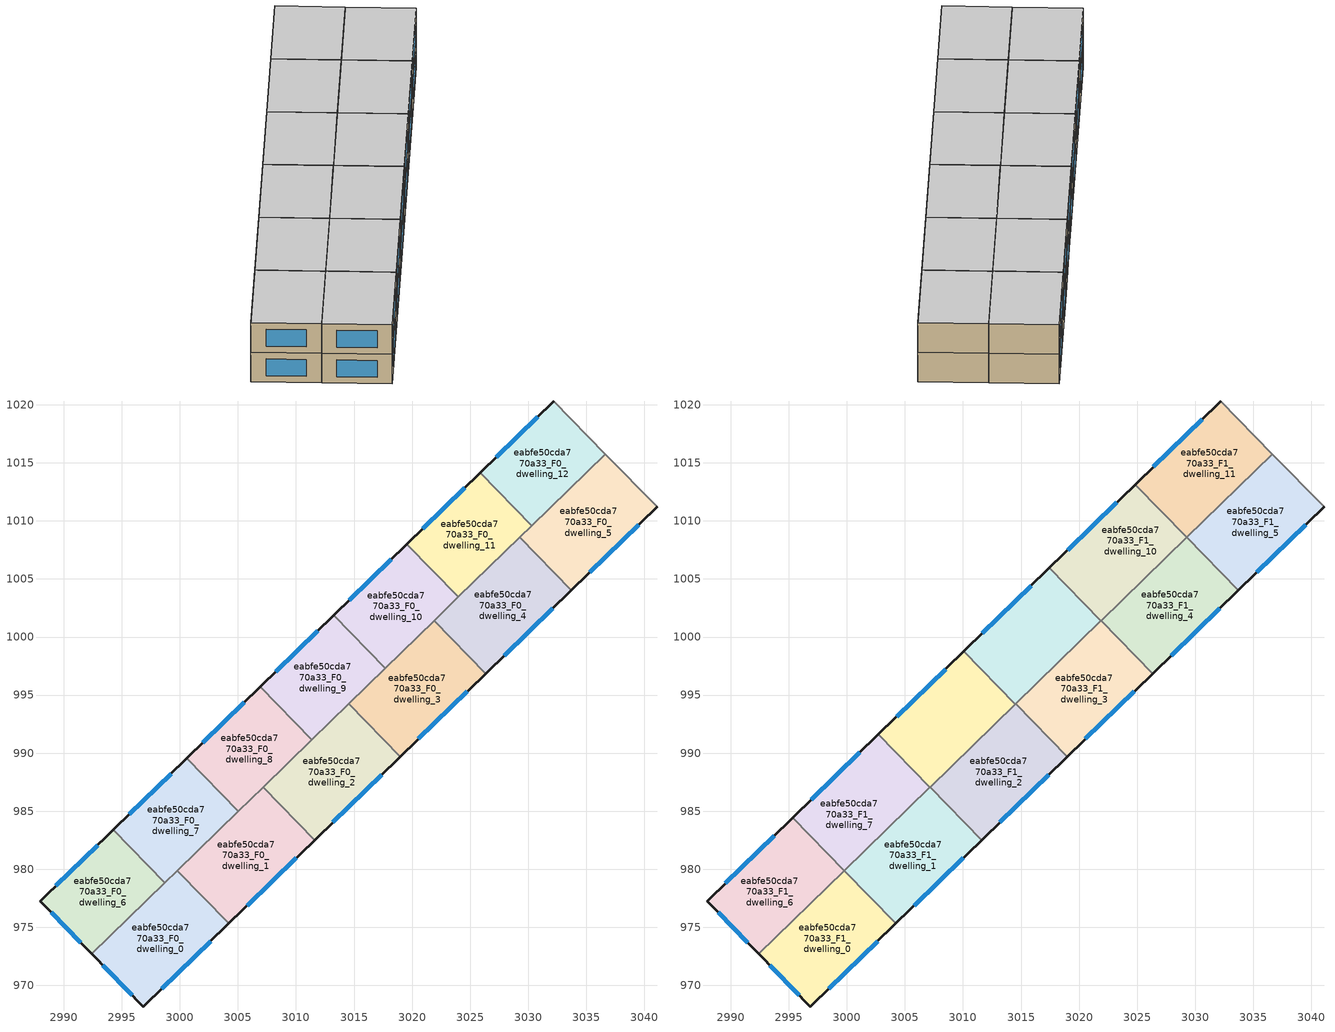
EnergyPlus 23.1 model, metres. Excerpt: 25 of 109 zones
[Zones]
eabfe50cda770a33_F0_dwelling_0
 floor ground (EU_floor_Construction): 2999.79,979.89 3004.23,975.34 2996.87,968.17 2992.41,972.71 z0
 wall outside (EU_wall_Construction): 2992.41,972.71 2996.87,968.17 3004.23,975.34 z0:3
 wall to eabfe50cda770a33_F0_dwelling_1 (EU_wall_Construction): 3004.23,975.34 2999.79,979.89 z0:3
 wall to eabfe50cda770a33_F0_dwelling_6 (EU_wall_Construction): 2998.72,978.85 2992.41,972.71 z0:3
 wall to eabfe50cda770a33_F0_dwelling_7 (EU_wall_Construction): 2999.79,979.89 2998.72,978.85 z0:3
 window (EU_Window_Construction): 2998.44,969.71 3002.65,973.8 / 2993.37,971.74 2995.91,969.15 z0.64:2.36
eabfe50cda770a33_F0_dwelling_1
 floor ground (EU_floor_Construction): 3007.16,987.07 3011.6,982.51 3004.23,975.34 2999.79,979.89 z0
 wall outside (EU_wall_Construction): 3004.23,975.34 3011.6,982.51 z0:3
 wall to eabfe50cda770a33_F0_dwelling_2 (EU_wall_Construction): 3011.6,982.51 3007.16,987.07 z0:3
 wall to eabfe50cda770a33_F0_dwelling_7 (EU_wall_Construction): 3005.04,985 2999.79,979.89 z0:3
 wall to eabfe50cda770a33_F0_dwelling_8 (EU_wall_Construction): 3007.16,987.07 3005.04,985 z0:3
 window (EU_Window_Construction): 3005.81,976.88 3010.02,980.98 z0.64:2.36
eabfe50cda770a33_F0_dwelling_10
 floor ground (EU_floor_Construction): 3019.56,1008 3023.99,1003.45 3017.67,997.3 3013.24,1001.86 z0
 wall outside (EU_wall_Construction): 3019.56,1008 3013.24,1001.86 z0:3
 wall to eabfe50cda770a33_F0_dwelling_11 (EU_wall_Construction): 3023.99,1003.45 3019.56,1008 z0:3
 wall to eabfe50cda770a33_F0_dwelling_9 (EU_wall_Construction): 3013.24,1001.86 3017.67,997.3 z0:3
 wall to eabfe50cda770a33_F0_dwelling_3 (EU_wall_Construction): 3017.67,997.3 3021.91,1001.41 z0:3
 wall to eabfe50cda770a33_F0_dwelling_4 (EU_wall_Construction): 3021.91,1001.41 3023.99,1003.45 z0:3
 window (EU_Window_Construction): 3018.2,1006.69 3014.59,1003.17 z0.64:2.36
eabfe50cda770a33_F0_dwelling_11
 floor ground (EU_floor_Construction): 3025.88,1014.15 3030.31,1009.59 3023.99,1003.45 3019.56,1008 z0
 wall outside (EU_wall_Construction): 3025.88,1014.15 3019.56,1008 z0:3
 wall to eabfe50cda770a33_F0_dwelling_12 (EU_wall_Construction): 3030.31,1009.59 3025.88,1014.15 z0:3
 wall to eabfe50cda770a33_F0_dwelling_4 (EU_wall_Construction): 3023.99,1003.45 3029.28,1008.59 z0:3
 wall to eabfe50cda770a33_F0_dwelling_5 (EU_wall_Construction): 3029.28,1008.59 3030.31,1009.59 z0:3
 window (EU_Window_Construction): 3024.52,1012.84 3020.91,1009.32 z0.64:2.36
 ceiling adiabatic (EU_roof_Construction): 3030.31,1009.59 3025.88,1014.15 3019.56,1008 3023.99,1003.45 z3
eabfe50cda770a33_F0_dwelling_12
 floor ground (EU_floor_Construction): 3032.18,1020.29 3036.64,1015.75 3030.31,1009.59 3025.88,1014.15 z0
 wall outside (EU_wall_Construction): 3032.18,1020.29 3025.88,1014.15 z0:3
 wall adiabatic (EU_wall_Construction): 3036.64,1015.75 3032.18,1020.29 z0:3
 wall to eabfe50cda770a33_F0_dwelling_5 (EU_wall_Construction): 3030.31,1009.59 3036.64,1015.75 z0:3
 window (EU_Window_Construction): 3030.83,1018.98 3027.23,1015.47 z0.64:2.36
eabfe50cda770a33_F0_dwelling_2
 floor ground (EU_floor_Construction): 3014.53,994.24 3018.97,989.68 3011.6,982.51 3007.16,987.07 z0
 wall outside (EU_wall_Construction): 3011.6,982.51 3018.97,989.68 z0:3
 wall to eabfe50cda770a33_F0_dwelling_3 (EU_wall_Construction): 3018.97,989.68 3014.53,994.24 z0:3
 wall to eabfe50cda770a33_F0_dwelling_8 (EU_wall_Construction): 3011.36,991.15 3007.16,987.07 z0:3
 wall to eabfe50cda770a33_F0_dwelling_9 (EU_wall_Construction): 3014.53,994.24 3011.36,991.15 z0:3
 window (EU_Window_Construction): 3013.18,984.05 3017.39,988.15 z0.64:2.36
eabfe50cda770a33_F0_dwelling_3
 floor ground (EU_floor_Construction): 3021.91,1001.42 3026.34,996.86 3018.97,989.68 3014.53,994.24 z0
 wall outside (EU_wall_Construction): 3018.97,989.68 3026.34,996.86 z0:3
 wall to eabfe50cda770a33_F0_dwelling_4 (EU_wall_Construction): 3026.34,996.86 3021.91,1001.42 z0:3
 wall to eabfe50cda770a33_F0_dwelling_9 (EU_wall_Construction): 3017.67,997.3 3014.53,994.24 z0:3
 window (EU_Window_Construction): 3020.55,991.22 3024.76,995.32 z0.64:2.36
eabfe50cda770a33_F0_dwelling_4
 floor ground (EU_floor_Construction): 3029.28,1008.59 3033.71,1004.03 3026.34,996.86 3021.91,1001.42 z0
 wall outside (EU_wall_Construction): 3026.34,996.86 3033.71,1004.03 z0:3
 wall to eabfe50cda770a33_F0_dwelling_5 (EU_wall_Construction): 3033.71,1004.03 3029.28,1008.59 z0:3
 window (EU_Window_Construction): 3027.92,998.39 3032.13,1002.49 z0.64:2.36
eabfe50cda770a33_F0_dwelling_5
 floor ground (EU_floor_Construction): 3036.64,1015.75 3041.09,1011.21 3033.71,1004.03 3029.28,1008.59 z0
 wall outside (EU_wall_Construction): 3033.71,1004.03 3041.09,1011.21 z0:3
 wall adiabatic (EU_wall_Construction): 3041.09,1011.21 3036.64,1015.75 z0:3
 window (EU_Window_Construction): 3035.29,1005.57 3039.51,1009.67 z0.64:2.36
eabfe50cda770a33_F0_dwelling_6
 floor ground (EU_floor_Construction): 2994.29,983.41 2998.72,978.85 2992.41,972.71 2987.96,977.25 z0
 wall outside (EU_wall_Construction): 2994.29,983.41 2987.96,977.25 2992.41,972.71 z0:3
 wall to eabfe50cda770a33_F0_dwelling_7 (EU_wall_Construction): 2998.72,978.85 2994.29,983.41 z0:3
 window (EU_Window_Construction): 2988.91,976.28 2991.46,973.69 / 2992.93,982.09 2989.32,978.57 z0.64:2.36
eabfe50cda770a33_F0_dwelling_7
 floor ground (EU_floor_Construction): 3000.6,989.56 3005.04,985 2998.72,978.85 2994.29,983.41 z0
 wall outside (EU_wall_Construction): 3000.6,989.56 2994.29,983.41 z0:3
 wall to eabfe50cda770a33_F0_dwelling_8 (EU_wall_Construction): 3005.04,985 3000.6,989.56 z0:3
 window (EU_Window_Construction): 2999.25,988.24 2995.64,984.73 z0.64:2.36
eabfe50cda770a33_F0_dwelling_8
 floor ground (EU_floor_Construction): 3006.92,995.71 3011.36,991.15 3005.04,985 3000.6,989.56 z0
 wall outside (EU_wall_Construction): 3006.92,995.71 3000.6,989.56 z0:3
 wall to eabfe50cda770a33_F0_dwelling_9 (EU_wall_Construction): 3011.36,991.15 3006.92,995.71 z0:3
 window (EU_Window_Construction): 3005.57,994.39 3001.96,990.88 z0.64:2.36
eabfe50cda770a33_F0_dwelling_9
 floor ground (EU_floor_Construction): 3013.24,1001.86 3017.67,997.3 3011.36,991.15 3006.92,995.71 z0
 wall outside (EU_wall_Construction): 3013.24,1001.86 3006.92,995.71 z0:3
 window (EU_Window_Construction): 3011.89,1000.54 3008.28,997.02 z0.64:2.36
eabfe50cda770a33_F1_dwelling_0
 floor to eabfe50cda770a33_F0_dwelling_0 (EU_floor_Construction): 2999.79,979.89 3004.23,975.34 2996.87,968.17 2992.41,972.71 z3
 wall outside (EU_wall_Construction): 2992.41,972.71 2996.87,968.17 3004.23,975.34 z3:6
 wall to eabfe50cda770a33_F1_dwelling_1 (EU_wall_Construction): 3004.23,975.34 2999.79,979.89 z3:6
 wall to eabfe50cda770a33_F1_dwelling_6 (EU_wall_Construction): 2999.78,979.88 2992.41,972.71 z3:6
 wall to eabfe50cda770a33_F1_dwelling_7 (EU_wall_Construction): 2999.79,979.89 2999.78,979.88 z3:6
 window (EU_Window_Construction): 2998.44,969.71 3002.65,973.8 / 2993.37,971.74 2995.91,969.15 z3.64:5.36
 ceiling to eabfe50cda770a33_F2_dwelling_0 (EU_floor_Construction): 3004.23,975.34 2999.79,979.89 2992.41,972.71 2996.87,968.17 z6
eabfe50cda770a33_F1_dwelling_1
 floor to eabfe50cda770a33_F0_dwelling_1 (EU_floor_Construction): 3007.16,987.07 3011.6,982.51 3004.23,975.34 2999.79,979.89 z3
 wall outside (EU_wall_Construction): 3004.23,975.34 3011.6,982.51 z3:6
 wall to eabfe50cda770a33_F1_dwelling_2 (EU_wall_Construction): 3011.6,982.51 3007.16,987.07 z3:6
 wall to eabfe50cda770a33_F1_dwelling_7 (EU_wall_Construction): 3007.15,987.05 2999.79,979.89 z3:6
 wall to eabfe50cda770a33_F1_dwelling_8 (EU_wall_Construction): 3007.16,987.07 3007.15,987.05 z3:6
 window (EU_Window_Construction): 3005.81,976.88 3010.02,980.98 z3.64:5.36
 ceiling to eabfe50cda770a33_F2_dwelling_1 (EU_floor_Construction): 3011.6,982.51 3007.16,987.07 2999.79,979.89 3004.23,975.34 z6
eabfe50cda770a33_F1_dwelling_10
 floor adiabatic (EU_floor_Construction): 3024.82,1013.13 3029.26,1008.57 3023.99,1003.45 3019.56,1008 z3
 floor to eabfe50cda770a33_F0_dwelling_10 (EU_floor_Construction): 3019.56,1008 3023.99,1003.45 3021.89,1001.4 3017.45,1005.95 z3
 wall outside (EU_wall_Construction): 3024.82,1013.13 3017.45,1005.95 z3:6
 wall to eabfe50cda770a33_F1_dwelling_11 (EU_wall_Construction): 3029.26,1008.57 3024.82,1013.13 z3:6
 wall to eabfe50cda770a33_F1_dwelling_9 (EU_wall_Construction): 3017.45,1005.95 3021.89,1001.4 z3:6
 wall to eabfe50cda770a33_F1_dwelling_4 (EU_wall_Construction): 3021.91,1001.41 3029.26,1008.57 z3:6
 wall to eabfe50cda770a33_F1_dwelling_3 (EU_wall_Construction): 3021.89,1001.4 3021.91,1001.41 z3:6
 window (EU_Window_Construction): 3023.24,1011.59 3019.03,1007.49 z3.64:5.36
 ceiling to eabfe50cda770a33_F2_dwelling_10 (EU_floor_Construction): 3029.26,1008.57 3024.82,1013.13 3017.45,1005.95 3021.89,1001.4 z6
eabfe50cda770a33_F1_dwelling_11
 floor to eabfe50cda770a33_F0_dwelling_12 (EU_floor_Construction): 3032.18,1020.29 3036.64,1015.75 3030.31,1009.59 3025.88,1014.15 z3
 floor adiabatic (EU_floor_Construction): 3025.88,1014.15 3030.31,1009.59 3029.26,1008.57 3024.82,1013.13 z3
 wall outside (EU_wall_Construction): 3032.18,1020.29 3024.82,1013.13 z3:6
 wall adiabatic (EU_wall_Construction): 3036.64,1015.75 3032.18,1020.29 z3:6
 wall to eabfe50cda770a33_F1_dwelling_5 (EU_wall_Construction): 3029.28,1008.59 3036.64,1015.75 z3:6
 wall to eabfe50cda770a33_F1_dwelling_4 (EU_wall_Construction): 3029.26,1008.57 3029.27,1008.59 z3:6
 window (EU_Window_Construction): 3030.61,1018.76 3026.4,1014.66 z3.64:5.36
 ceiling to eabfe50cda770a33_F2_dwelling_11 (EU_floor_Construction): 3036.64,1015.75 3032.18,1020.29 3024.82,1013.13 3029.26,1008.57 z6
eabfe50cda770a33_F1_dwelling_2
 floor to eabfe50cda770a33_F0_dwelling_2 (EU_floor_Construction): 3014.53,994.24 3018.97,989.68 3011.6,982.51 3007.16,987.07 z3
 wall outside (EU_wall_Construction): 3011.6,982.51 3018.97,989.68 z3:6
 wall to eabfe50cda770a33_F1_dwelling_3 (EU_wall_Construction): 3018.97,989.68 3014.53,994.24 z3:6
 wall to eabfe50cda770a33_F1_dwelling_8 (EU_wall_Construction): 3014.52,994.22 3007.16,987.07 z3:6
 wall to eabfe50cda770a33_F1_dwelling_9 (EU_wall_Construction): 3014.53,994.24 3014.52,994.22 z3:6
 window (EU_Window_Construction): 3013.18,984.05 3017.39,988.15 z3.64:5.36
 ceiling to eabfe50cda770a33_F2_dwelling_2 (EU_floor_Construction): 3018.97,989.68 3014.53,994.24 3007.16,987.07 3011.6,982.51 z6
eabfe50cda770a33_F1_dwelling_3
 floor to eabfe50cda770a33_F0_dwelling_3 (EU_floor_Construction): 3021.91,1001.42 3026.34,996.86 3018.97,989.68 3014.53,994.24 z3
 wall outside (EU_wall_Construction): 3018.97,989.68 3026.34,996.86 z3:6
 wall to eabfe50cda770a33_F1_dwelling_4 (EU_wall_Construction): 3026.34,996.86 3021.91,1001.42 z3:6
 wall to eabfe50cda770a33_F1_dwelling_9 (EU_wall_Construction): 3021.89,1001.4 3014.53,994.24 z3:6
 window (EU_Window_Construction): 3020.55,991.22 3024.76,995.32 z3.64:5.36
 ceiling to eabfe50cda770a33_F2_dwelling_3 (EU_floor_Construction): 3026.34,996.86 3021.91,1001.42 3014.53,994.24 3018.97,989.68 z6
eabfe50cda770a33_F1_dwelling_4
 floor to eabfe50cda770a33_F0_dwelling_4 (EU_floor_Construction): 3029.28,1008.59 3033.71,1004.03 3026.34,996.86 3021.91,1001.42 z3
 wall outside (EU_wall_Construction): 3026.34,996.86 3033.71,1004.03 z3:6
 wall to eabfe50cda770a33_F1_dwelling_5 (EU_wall_Construction): 3033.71,1004.03 3029.28,1008.59 z3:6
 window (EU_Window_Construction): 3027.92,998.39 3032.13,1002.49 z3.64:5.36
 ceiling to eabfe50cda770a33_F2_dwelling_4 (EU_floor_Construction): 3033.71,1004.03 3029.28,1008.59 3021.91,1001.42 3026.34,996.86 z6
eabfe50cda770a33_F1_dwelling_5
 floor to eabfe50cda770a33_F0_dwelling_5 (EU_floor_Construction): 3036.64,1015.75 3041.09,1011.21 3033.71,1004.03 3029.28,1008.59 z3
 wall outside (EU_wall_Construction): 3033.71,1004.03 3041.09,1011.21 z3:6
 wall adiabatic (EU_wall_Construction): 3041.09,1011.21 3036.64,1015.75 z3:6
 window (EU_Window_Construction): 3035.29,1005.57 3039.51,1009.67 z3.64:5.36
 ceiling to eabfe50cda770a33_F2_dwelling_5 (EU_floor_Construction): 3041.09,1011.21 3036.64,1015.75 3029.28,1008.59 3033.71,1004.03 z6
eabfe50cda770a33_F1_dwelling_6
 floor to eabfe50cda770a33_F0_dwelling_6 (EU_floor_Construction): 2994.29,983.41 2998.72,978.85 2992.41,972.71 2987.96,977.25 z3
 floor to eabfe50cda770a33_F0_dwelling_7 (EU_floor_Construction): 2995.34,984.43 2999.78,979.88 2998.72,978.85 2994.29,983.41 z3
 wall outside (EU_wall_Construction): 2995.34,984.43 2987.96,977.25 2992.41,972.71 z3:6
 wall to eabfe50cda770a33_F1_dwelling_7 (EU_wall_Construction): 2999.78,979.88 2995.34,984.43 z3:6
 window (EU_Window_Construction): 2988.91,976.28 2991.46,973.69 / 2993.76,982.9 2989.54,978.79 z3.64:5.36
 ceiling to eabfe50cda770a33_F2_dwelling_6 (EU_floor_Construction): 2999.78,979.88 2995.34,984.43 2987.96,977.25 2992.41,972.71 z6
eabfe50cda770a33_F1_dwelling_7
 floor to eabfe50cda770a33_F0_dwelling_7 (EU_floor_Construction): 3000.61,989.56 3005.04,985 2999.78,979.88 2995.34,984.43 z3
 floor to eabfe50cda770a33_F0_dwelling_8 (EU_floor_Construction): 3002.71,991.61 3007.15,987.05 3005.04,985 3000.61,989.56 z3
 wall outside (EU_wall_Construction): 3002.71,991.61 2995.34,984.43 z3:6
 wall to eabfe50cda770a33_F1_dwelling_8 (EU_wall_Construction): 3007.15,987.05 3002.71,991.61 z3:6
 window (EU_Window_Construction): 3001.13,990.07 2996.92,985.97 z3.64:5.36
 ceiling to eabfe50cda770a33_F2_dwelling_7 (EU_floor_Construction): 3007.15,987.05 3002.71,991.61 2995.34,984.43 2999.78,979.88 z6
eabfe50cda770a33_F1_dwelling_8
 floor to eabfe50cda770a33_F0_dwelling_8 (EU_floor_Construction): 3006.92,995.71 3011.36,991.15 3007.15,987.05 3002.71,991.61 z3
 floor to eabfe50cda770a33_F0_dwelling_9 (EU_floor_Construction): 3010.08,998.78 3014.52,994.22 3011.36,991.15 3006.92,995.71 z3
 wall outside (EU_wall_Construction): 3010.08,998.78 3002.71,991.61 z3:6
 wall to eabfe50cda770a33_F1_dwelling_9 (EU_wall_Construction): 3014.52,994.22 3010.08,998.78 z3:6
 window (EU_Window_Construction): 3008.5,997.24 3004.29,993.14 z3.64:5.36
 ceiling to eabfe50cda770a33_F2_dwelling_8 (EU_floor_Construction): 3014.52,994.22 3010.08,998.78 3002.71,991.61 3007.15,987.05 z6
eabfe50cda770a33_F1_dwelling_9
 floor to eabfe50cda770a33_F0_dwelling_10 (EU_floor_Construction): 3017.45,1005.95 3021.89,1001.4 3017.67,997.3 3013.24,1001.86 z3
 floor to eabfe50cda770a33_F0_dwelling_9 (EU_floor_Construction): 3013.24,1001.86 3017.67,997.3 3014.52,994.22 3010.08,998.78 z3
 wall outside (EU_wall_Construction): 3017.45,1005.95 3010.08,998.78 z3:6
 window (EU_Window_Construction): 3015.87,1004.42 3011.66,1000.32 z3.64:5.36
 ceiling to eabfe50cda770a33_F2_dwelling_9 (EU_floor_Construction): 3021.89,1001.4 3017.45,1005.95 3010.08,998.78 3014.52,994.22 z6
[Building]
EU S2 Campaign: North Axis=0; Terrain=City; Solar Distribution=FullExterior
[Site:Location]
Yerevan-Zvartnots.Intl.AP: Latitude=40.15; Longitude=44.383; Time Zone=4; Elevation=854
[SizingPeriod:WeatherFileDays]
AnnualSizingPeriod: Begin Month=1; Begin Day of Month=1; End Month=12; End Day of Month=31; Day of Week for Start Day=Monday; Use Weather File Daylight Saving Period=No; Use Weather File Rain and Snow Indicators=No
[MATERIAL]
EU_InternalMass_Material: Roughness=MediumRough; Thickness=0.1; Conductivity=1; Density=1800; Specific Heat=900; Thermal Absorptance=0.9; Solar Absorptance=0.7; Visible Absorptance=0.7
[MATERIAL:NOMASS] Roughness=MediumRough; Thermal Absorptance=0.9; Solar Absorptance=0.7; Visible Absorptance=0.7
Name | Thermal Resistance
EU_wall_NoMass | 1.05043
EU_roof_NoMass | 1.45357
EU_floor_NoMass | 0.478065
[WINDOWMATERIAL:SIMPLEGLAZINGSYSTEM]
EU_Window_SimpleGlazing: UFactor=2.5566; Solar Heat Gain Coefficient=0.75; Visible Transmittance=0.75
[CONSTRUCTION]
EU_wall_Construction: EU_wall_NoMass
EU_roof_Construction: EU_roof_NoMass
EU_floor_Construction: EU_floor_NoMass
EU_Window_Construction: EU_Window_SimpleGlazing
EU_InternalMass_Construction: EU_InternalMass_Material
[ZONE] Type=1; Multiplier=1; Ceiling Height=autocalculate; Floor Area=autocalculate; Part of Total Floor Area=Yes
Name | Volume
eabfe50cda770a33_F0_dwelling_0; eabfe50cda770a33_F1_dwelling_0 | 196.178
eabfe50cda770a33_F0_dwelling_1; eabfe50cda770a33_F1_dwelling_1 | 196.17
eabfe50cda770a33_F0_dwelling_10; eabfe50cda770a33_F0_dwelling_7 | 168.186
eabfe50cda770a33_F1_dwelling_10; eabfe50cda770a33_F1_dwelling_8 | 196.192
eabfe50cda770a33_F0_dwelling_11 | 168.158
eabfe50cda770a33_F1_dwelling_11 | 196.218
eabfe50cda770a33_F0_dwelling_12 | 168.185
eabfe50cda770a33_F0_dwelling_2; eabfe50cda770a33_F1_dwelling_2 | 196.201
eabfe50cda770a33_F0_dwelling_3; eabfe50cda770a33_F1_dwelling_3; eabfe50cda770a33_F0_dwelling_4; eabfe50cda770a33_F1_dwelling_4 | 196.188
eabfe50cda770a33_F0_dwelling_5; eabfe50cda770a33_F1_dwelling_5 | 196.182
eabfe50cda770a33_F0_dwelling_6 | 168.17
eabfe50cda770a33_F1_dwelling_6 | 196.204
eabfe50cda770a33_F1_dwelling_7; eabfe50cda770a33_F1_dwelling_9 | 196.206
eabfe50cda770a33_F0_dwelling_8 | 168.159
eabfe50cda770a33_F0_dwelling_9 | 168.173
[INTERNALMASS] Construction=EU_InternalMass_Construction
Name | Zone or ZoneList | Surface Area
eabfe50cda770a33_F0_dwelling_0_EU_InternalMass | eabfe50cda770a33_F0_dwelling_0 | 65.3928
eabfe50cda770a33_F0_dwelling_1_EU_InternalMass | eabfe50cda770a33_F0_dwelling_1 | 65.39
eabfe50cda770a33_F0_dwelling_2_EU_InternalMass | eabfe50cda770a33_F0_dwelling_2 | 65.4004
eabfe50cda770a33_F0_dwelling_3_EU_InternalMass | eabfe50cda770a33_F0_dwelling_3 | 65.396
eabfe50cda770a33_F0_dwelling_4_EU_InternalMass | eabfe50cda770a33_F0_dwelling_4 | 65.396
eabfe50cda770a33_F0_dwelling_5_EU_InternalMass | eabfe50cda770a33_F0_dwelling_5 | 65.3943
eabfe50cda770a33_F0_dwelling_6_EU_InternalMass | eabfe50cda770a33_F0_dwelling_6 | 56.0568
eabfe50cda770a33_F0_dwelling_7_EU_InternalMass | eabfe50cda770a33_F0_dwelling_7 | 56.0619
eabfe50cda770a33_F0_dwelling_8_EU_InternalMass | eabfe50cda770a33_F0_dwelling_8 | 56.0529
eabfe50cda770a33_F0_dwelling_9_EU_InternalMass | eabfe50cda770a33_F0_dwelling_9 | 56.0575
eabfe50cda770a33_F0_dwelling_10_EU_InternalMass | eabfe50cda770a33_F0_dwelling_10 | 56.0619
eabfe50cda770a33_F0_dwelling_11_EU_InternalMass | eabfe50cda770a33_F0_dwelling_11 | 56.0529
eabfe50cda770a33_F0_dwelling_12_EU_InternalMass | eabfe50cda770a33_F0_dwelling_12 | 56.0614
eabfe50cda770a33_F1_dwelling_0_EU_InternalMass | eabfe50cda770a33_F1_dwelling_0 | 65.3928
eabfe50cda770a33_F1_dwelling_1_EU_InternalMass | eabfe50cda770a33_F1_dwelling_1 | 65.39
eabfe50cda770a33_F1_dwelling_2_EU_InternalMass | eabfe50cda770a33_F1_dwelling_2 | 65.4004
eabfe50cda770a33_F1_dwelling_3_EU_InternalMass | eabfe50cda770a33_F1_dwelling_3 | 65.396
eabfe50cda770a33_F1_dwelling_4_EU_InternalMass | eabfe50cda770a33_F1_dwelling_4 | 65.396
eabfe50cda770a33_F1_dwelling_5_EU_InternalMass | eabfe50cda770a33_F1_dwelling_5 | 65.3943
eabfe50cda770a33_F1_dwelling_6_EU_InternalMass | eabfe50cda770a33_F1_dwelling_6 | 65.4015
eabfe50cda770a33_F1_dwelling_7_EU_InternalMass | eabfe50cda770a33_F1_dwelling_7 | 65.4019
eabfe50cda770a33_F1_dwelling_8_EU_InternalMass | eabfe50cda770a33_F1_dwelling_8 | 65.3973
eabfe50cda770a33_F1_dwelling_9_EU_InternalMass | eabfe50cda770a33_F1_dwelling_9 | 65.4019
eabfe50cda770a33_F1_dwelling_10_EU_InternalMass | eabfe50cda770a33_F1_dwelling_10 | 65.3973
eabfe50cda770a33_F1_dwelling_11_EU_InternalMass | eabfe50cda770a33_F1_dwelling_11 | 65.406
[OTHEREQUIPMENT] Fuel Type=Electricity; Design Level Calculation Method=Watts/Area; Power per Zone Floor Area=1; Fraction Latent=0; Fraction Radiant=0; Fraction Lost=0; Carbon Dioxide Generation Rate=0; EndUse Subcategory=EU_Step8_InternalGains
Name | Zone or ZoneList or Space or SpaceList | Schedule
EU_Step8_InternalGain_eabfe50cda770a33_F0_dwelling_0_f000 | eabfe50cda770a33_F0_dwelling_0 | EU_Step8_GainSchedule_eabfe50cda770a33_F0_dwelling_0_f000
EU_Step8_InternalGain_eabfe50cda770a33_F0_dwelling_1_f000 | eabfe50cda770a33_F0_dwelling_1 | EU_Step8_GainSchedule_eabfe50cda770a33_F0_dwelling_1_f000
EU_Step8_InternalGain_eabfe50cda770a33_F0_dwelling_2_f000 | eabfe50cda770a33_F0_dwelling_2 | EU_Step8_GainSchedule_eabfe50cda770a33_F0_dwelling_2_f000
EU_Step8_InternalGain_eabfe50cda770a33_F0_dwelling_3_f000 | eabfe50cda770a33_F0_dwelling_3 | EU_Step8_GainSchedule_eabfe50cda770a33_F0_dwelling_3_f000
EU_Step8_InternalGain_eabfe50cda770a33_F0_dwelling_4_f000 | eabfe50cda770a33_F0_dwelling_4 | EU_Step8_GainSchedule_eabfe50cda770a33_F0_dwelling_4_f000
EU_Step8_InternalGain_eabfe50cda770a33_F0_dwelling_5_f000 | eabfe50cda770a33_F0_dwelling_5 | EU_Step8_GainSchedule_eabfe50cda770a33_F0_dwelling_5_f000
EU_Step8_InternalGain_eabfe50cda770a33_F0_dwelling_6_f000 | eabfe50cda770a33_F0_dwelling_6 | EU_Step8_GainSchedule_eabfe50cda770a33_F0_dwelling_6_f000
EU_Step8_InternalGain_eabfe50cda770a33_F0_dwelling_7_f000 | eabfe50cda770a33_F0_dwelling_7 | EU_Step8_GainSchedule_eabfe50cda770a33_F0_dwelling_7_f000
EU_Step8_InternalGain_eabfe50cda770a33_F0_dwelling_8_f000 | eabfe50cda770a33_F0_dwelling_8 | EU_Step8_GainSchedule_eabfe50cda770a33_F0_dwelling_8_f000
EU_Step8_InternalGain_eabfe50cda770a33_F0_dwelling_9_f000 | eabfe50cda770a33_F0_dwelling_9 | EU_Step8_GainSchedule_eabfe50cda770a33_F0_dwelling_9_f000
EU_Step8_InternalGain_eabfe50cda770a33_F0_dwelling_10_f000 | eabfe50cda770a33_F0_dwelling_10 | EU_Step8_GainSchedule_eabfe50cda770a33_F0_dwelling_10_f000
EU_Step8_InternalGain_eabfe50cda770a33_F0_dwelling_11_f000 | eabfe50cda770a33_F0_dwelling_11 | EU_Step8_GainSchedule_eabfe50cda770a33_F0_dwelling_11_f000
EU_Step8_InternalGain_eabfe50cda770a33_F0_dwelling_12_f000 | eabfe50cda770a33_F0_dwelling_12 | EU_Step8_GainSchedule_eabfe50cda770a33_F0_dwelling_12_f000
EU_Step8_InternalGain_eabfe50cda770a33_F1_dwelling_0_f000 | eabfe50cda770a33_F1_dwelling_0 | EU_Step8_GainSchedule_eabfe50cda770a33_F1_dwelling_0_f000
EU_Step8_InternalGain_eabfe50cda770a33_F1_dwelling_1_f000 | eabfe50cda770a33_F1_dwelling_1 | EU_Step8_GainSchedule_eabfe50cda770a33_F1_dwelling_1_f000
EU_Step8_InternalGain_eabfe50cda770a33_F1_dwelling_2_f000 | eabfe50cda770a33_F1_dwelling_2 | EU_Step8_GainSchedule_eabfe50cda770a33_F1_dwelling_2_f000
EU_Step8_InternalGain_eabfe50cda770a33_F1_dwelling_3_f000 | eabfe50cda770a33_F1_dwelling_3 | EU_Step8_GainSchedule_eabfe50cda770a33_F1_dwelling_3_f000
EU_Step8_InternalGain_eabfe50cda770a33_F1_dwelling_4_f000 | eabfe50cda770a33_F1_dwelling_4 | EU_Step8_GainSchedule_eabfe50cda770a33_F1_dwelling_4_f000
EU_Step8_InternalGain_eabfe50cda770a33_F1_dwelling_5_f000 | eabfe50cda770a33_F1_dwelling_5 | EU_Step8_GainSchedule_eabfe50cda770a33_F1_dwelling_5_f000
EU_Step8_InternalGain_eabfe50cda770a33_F1_dwelling_6_f000 | eabfe50cda770a33_F1_dwelling_6 | EU_Step8_GainSchedule_eabfe50cda770a33_F1_dwelling_6_f000
EU_Step8_InternalGain_eabfe50cda770a33_F1_dwelling_7_f000 | eabfe50cda770a33_F1_dwelling_7 | EU_Step8_GainSchedule_eabfe50cda770a33_F1_dwelling_7_f000
EU_Step8_InternalGain_eabfe50cda770a33_F1_dwelling_8_f000 | eabfe50cda770a33_F1_dwelling_8 | EU_Step8_GainSchedule_eabfe50cda770a33_F1_dwelling_8_f000
EU_Step8_InternalGain_eabfe50cda770a33_F1_dwelling_9_f000 | eabfe50cda770a33_F1_dwelling_9 | EU_Step8_GainSchedule_eabfe50cda770a33_F1_dwelling_9_f000
EU_Step8_InternalGain_eabfe50cda770a33_F1_dwelling_10_f000 | eabfe50cda770a33_F1_dwelling_10 | EU_Step8_GainSchedule_eabfe50cda770a33_F1_dwelling_10_f000
EU_Step8_InternalGain_eabfe50cda770a33_F1_dwelling_11_f000 | eabfe50cda770a33_F1_dwelling_11 | EU_Step8_GainSchedule_eabfe50cda770a33_F1_dwelling_11_f000
[ZONEVENTILATION:DESIGNFLOWRATE] Schedule=EU_AlwaysOn; Design Flow Rate Calculation Method=AirChanges/Hour; Air Changes per Hour=0.557805; Ventilation Type=Natural; Fan Pressure Rise=0; Fan Total Efficiency=1; Constant Term Coefficient=1; Temperature Term Coefficient=0; Velocity Term Coefficient=0; Velocity Squared Term Coefficient=0; Minimum Indoor Temperature=-100; Maximum Indoor Temperature=100; Delta Temperature=-100; Minimum Outdoor Temperature=-100; Maximum Outdoor Temperature=100; Maximum Wind Speed=40
Name | Zone or ZoneList or Space or SpaceList
EU_ConstantAir_eabfe50cda770a33_F0_dwelling_0 | eabfe50cda770a33_F0_dwelling_0
EU_ConstantAir_eabfe50cda770a33_F0_dwelling_1 | eabfe50cda770a33_F0_dwelling_1
EU_ConstantAir_eabfe50cda770a33_F0_dwelling_2 | eabfe50cda770a33_F0_dwelling_2
EU_ConstantAir_eabfe50cda770a33_F0_dwelling_3 | eabfe50cda770a33_F0_dwelling_3
EU_ConstantAir_eabfe50cda770a33_F0_dwelling_4 | eabfe50cda770a33_F0_dwelling_4
EU_ConstantAir_eabfe50cda770a33_F0_dwelling_5 | eabfe50cda770a33_F0_dwelling_5
EU_ConstantAir_eabfe50cda770a33_F0_dwelling_6 | eabfe50cda770a33_F0_dwelling_6
EU_ConstantAir_eabfe50cda770a33_F0_dwelling_7 | eabfe50cda770a33_F0_dwelling_7
EU_ConstantAir_eabfe50cda770a33_F0_dwelling_8 | eabfe50cda770a33_F0_dwelling_8
EU_ConstantAir_eabfe50cda770a33_F0_dwelling_9 | eabfe50cda770a33_F0_dwelling_9
EU_ConstantAir_eabfe50cda770a33_F0_dwelling_10 | eabfe50cda770a33_F0_dwelling_10
EU_ConstantAir_eabfe50cda770a33_F0_dwelling_11 | eabfe50cda770a33_F0_dwelling_11
EU_ConstantAir_eabfe50cda770a33_F0_dwelling_12 | eabfe50cda770a33_F0_dwelling_12
EU_ConstantAir_eabfe50cda770a33_F1_dwelling_0 | eabfe50cda770a33_F1_dwelling_0
EU_ConstantAir_eabfe50cda770a33_F1_dwelling_1 | eabfe50cda770a33_F1_dwelling_1
EU_ConstantAir_eabfe50cda770a33_F1_dwelling_2 | eabfe50cda770a33_F1_dwelling_2
EU_ConstantAir_eabfe50cda770a33_F1_dwelling_3 | eabfe50cda770a33_F1_dwelling_3
EU_ConstantAir_eabfe50cda770a33_F1_dwelling_4 | eabfe50cda770a33_F1_dwelling_4
EU_ConstantAir_eabfe50cda770a33_F1_dwelling_5 | eabfe50cda770a33_F1_dwelling_5
EU_ConstantAir_eabfe50cda770a33_F1_dwelling_6 | eabfe50cda770a33_F1_dwelling_6
EU_ConstantAir_eabfe50cda770a33_F1_dwelling_7 | eabfe50cda770a33_F1_dwelling_7
EU_ConstantAir_eabfe50cda770a33_F1_dwelling_8 | eabfe50cda770a33_F1_dwelling_8
EU_ConstantAir_eabfe50cda770a33_F1_dwelling_9 | eabfe50cda770a33_F1_dwelling_9
EU_ConstantAir_eabfe50cda770a33_F1_dwelling_10 | eabfe50cda770a33_F1_dwelling_10
EU_ConstantAir_eabfe50cda770a33_F1_dwelling_11 | eabfe50cda770a33_F1_dwelling_11
[HVACTEMPLATE:THERMOSTAT] Constant Heating Setpoint=20; Constant Cooling Setpoint=50
EU_HeatOnly_eabfe50cda770a33_F0_dwelling_0; EU_HeatOnly_eabfe50cda770a33_F0_dwelling_1; EU_HeatOnly_eabfe50cda770a33_F0_dwelling_2; EU_HeatOnly_eabfe50cda770a33_F0_dwelling_3; EU_HeatOnly_eabfe50cda770a33_F0_dwelling_4; EU_HeatOnly_eabfe50cda770a33_F0_dwelling_5; EU_HeatOnly_eabfe50cda770a33_F0_dwelling_6; EU_HeatOnly_eabfe50cda770a33_F0_dwelling_7; EU_HeatOnly_eabfe50cda770a33_F0_dwelling_8; EU_HeatOnly_eabfe50cda770a33_F0_dwelling_9; EU_HeatOnly_eabfe50cda770a33_F0_dwelling_10; EU_HeatOnly_eabfe50cda770a33_F0_dwelling_11; EU_HeatOnly_eabfe50cda770a33_F0_dwelling_12; EU_HeatOnly_eabfe50cda770a33_F1_dwelling_0; EU_HeatOnly_eabfe50cda770a33_F1_dwelling_1; EU_HeatOnly_eabfe50cda770a33_F1_dwelling_2; EU_HeatOnly_eabfe50cda770a33_F1_dwelling_3; EU_HeatOnly_eabfe50cda770a33_F1_dwelling_4; EU_HeatOnly_eabfe50cda770a33_F1_dwelling_5; EU_HeatOnly_eabfe50cda770a33_F1_dwelling_6; EU_HeatOnly_eabfe50cda770a33_F1_dwelling_7; EU_HeatOnly_eabfe50cda770a33_F1_dwelling_8; EU_HeatOnly_eabfe50cda770a33_F1_dwelling_9; EU_HeatOnly_eabfe50cda770a33_F1_dwelling_10; EU_HeatOnly_eabfe50cda770a33_F1_dwelling_11; EU_HeatOnly_eabfe50cda770a33_F2_dwelling_0; EU_HeatOnly_eabfe50cda770a33_F2_dwelling_1; EU_HeatOnly_eabfe50cda770a33_F2_dwelling_2; EU_HeatOnly_eabfe50cda770a33_F2_dwelling_3; EU_HeatOnly_eabfe50cda770a33_F2_dwelling_4; EU_HeatOnly_eabfe50cda770a33_F2_dwelling_5; EU_HeatOnly_eabfe50cda770a33_F2_dwelling_6; EU_HeatOnly_eabfe50cda770a33_F2_dwelling_7; EU_HeatOnly_eabfe50cda770a33_F2_dwelling_8; EU_HeatOnly_eabfe50cda770a33_F2_dwelling_9; EU_HeatOnly_eabfe50cda770a33_F2_dwelling_10; EU_HeatOnly_eabfe50cda770a33_F2_dwelling_11; EU_HeatOnly_eabfe50cda770a33_F3_dwelling_0; EU_HeatOnly_eabfe50cda770a33_F3_dwelling_1; EU_HeatOnly_eabfe50cda770a33_F3_dwelling_2; EU_HeatOnly_eabfe50cda770a33_F3_dwelling_3; EU_HeatOnly_eabfe50cda770a33_F3_dwelling_4; EU_HeatOnly_eabfe50cda770a33_F3_dwelling_5; EU_HeatOnly_eabfe50cda770a33_F3_dwelling_6; EU_HeatOnly_eabfe50cda770a33_F3_dwelling_7; EU_HeatOnly_eabfe50cda770a33_F3_dwelling_8; EU_HeatOnly_eabfe50cda770a33_F3_dwelling_9; EU_HeatOnly_eabfe50cda770a33_F3_dwelling_10; EU_HeatOnly_eabfe50cda770a33_F3_dwelling_11; EU_HeatOnly_eabfe50cda770a33_F4_dwelling_0; EU_HeatOnly_eabfe50cda770a33_F4_dwelling_1; EU_HeatOnly_eabfe50cda770a33_F4_dwelling_2; EU_HeatOnly_eabfe50cda770a33_F4_dwelling_3; EU_HeatOnly_eabfe50cda770a33_F4_dwelling_4; EU_HeatOnly_eabfe50cda770a33_F4_dwelling_5; EU_HeatOnly_eabfe50cda770a33_F4_dwelling_6; EU_HeatOnly_eabfe50cda770a33_F4_dwelling_7; EU_HeatOnly_eabfe50cda770a33_F4_dwelling_8; EU_HeatOnly_eabfe50cda770a33_F4_dwelling_9; EU_HeatOnly_eabfe50cda770a33_F4_dwelling_10; EU_HeatOnly_eabfe50cda770a33_F4_dwelling_11; EU_HeatOnly_eabfe50cda770a33_F5_dwelling_0; EU_HeatOnly_eabfe50cda770a33_F5_dwelling_1; EU_HeatOnly_eabfe50cda770a33_F5_dwelling_2; EU_HeatOnly_eabfe50cda770a33_F5_dwelling_3; EU_HeatOnly_eabfe50cda770a33_F5_dwelling_4; EU_HeatOnly_eabfe50cda770a33_F5_dwelling_5; EU_HeatOnly_eabfe50cda770a33_F5_dwelling_6; EU_HeatOnly_eabfe50cda770a33_F5_dwelling_7; EU_HeatOnly_eabfe50cda770a33_F5_dwelling_8; EU_HeatOnly_eabfe50cda770a33_F5_dwelling_9; EU_HeatOnly_eabfe50cda770a33_F5_dwelling_10; EU_HeatOnly_eabfe50cda770a33_F5_dwelling_11; EU_HeatOnly_eabfe50cda770a33_F6_dwelling_0; EU_HeatOnly_eabfe50cda770a33_F6_dwelling_1; EU_HeatOnly_eabfe50cda770a33_F6_dwelling_2; EU_HeatOnly_eabfe50cda770a33_F6_dwelling_3; EU_HeatOnly_eabfe50cda770a33_F6_dwelling_4; EU_HeatOnly_eabfe50cda770a33_F6_dwelling_5; EU_HeatOnly_eabfe50cda770a33_F6_dwelling_6; EU_HeatOnly_eabfe50cda770a33_F6_dwelling_7; EU_HeatOnly_eabfe50cda770a33_F6_dwelling_8; EU_HeatOnly_eabfe50cda770a33_F6_dwelling_9; EU_HeatOnly_eabfe50cda770a33_F6_dwelling_10; EU_HeatOnly_eabfe50cda770a33_F6_dwelling_11; EU_HeatOnly_eabfe50cda770a33_F7_dwelling_0; EU_HeatOnly_eabfe50cda770a33_F7_dwelling_1; EU_HeatOnly_eabfe50cda770a33_F7_dwelling_2; EU_HeatOnly_eabfe50cda770a33_F7_dwelling_3; EU_HeatOnly_eabfe50cda770a33_F7_dwelling_4; EU_HeatOnly_eabfe50cda770a33_F7_dwelling_5; EU_HeatOnly_eabfe50cda770a33_F7_dwelling_6; EU_HeatOnly_eabfe50cda770a33_F7_dwelling_7; EU_HeatOnly_eabfe50cda770a33_F7_dwelling_8; EU_HeatOnly_eabfe50cda770a33_F7_dwelling_9; EU_HeatOnly_eabfe50cda770a33_F7_dwelling_10; EU_HeatOnly_eabfe50cda770a33_F7_dwelling_11; EU_HeatOnly_eabfe50cda770a33_F8_dwelling_0; EU_HeatOnly_eabfe50cda770a33_F8_dwelling_1; EU_HeatOnly_eabfe50cda770a33_F8_dwelling_2; EU_HeatOnly_eabfe50cda770a33_F8_dwelling_3; EU_HeatOnly_eabfe50cda770a33_F8_dwelling_4; EU_HeatOnly_eabfe50cda770a33_F8_dwelling_5; EU_HeatOnly_eabfe50cda770a33_F8_dwelling_6; EU_HeatOnly_eabfe50cda770a33_F8_dwelling_7; EU_HeatOnly_eabfe50cda770a33_F8_dwelling_8; EU_HeatOnly_eabfe50cda770a33_F8_dwelling_9; EU_HeatOnly_eabfe50cda770a33_F8_dwelling_10; EU_HeatOnly_eabfe50cda770a33_F8_dwelling_11
[HVACTEMPLATE:ZONE:IDEALLOADSAIRSYSTEM] System Availability Schedule=EU_AlwaysOn; Maximum Heating Supply Air Temperature=50; Minimum Cooling Supply Air Temperature=13; Maximum Heating Supply Air Humidity Ratio=0.0156; Minimum Cooling Supply Air Humidity Ratio=0.0077; Heating Limit=NoLimit; Cooling Limit=NoLimit; Heating Availability Schedule=EU_AlwaysOn; Cooling Availability Schedule=EU_CoolingOff; Dehumidification Control Type=ConstantSensibleHeatRatio; Cooling Sensible Heat Ratio=0.7; Dehumidification Setpoint=60; Humidification Control Type=None; Humidification Setpoint=30; Outdoor Air Method=None; Outdoor Air Flow Rate per Person=0.00944; Outdoor Air Flow Rate per Zone Floor Area=0; Outdoor Air Flow Rate per Zone=0; Demand Controlled Ventilation Type=None; Outdoor Air Economizer Type=NoEconomizer; Heat Recovery Type=None; Sensible Heat Recovery Effectiveness=0.7; Latent Heat Recovery Effectiveness=0.65
Name | Template Thermostat
eabfe50cda770a33_F0_dwelling_0 | EU_HeatOnly_eabfe50cda770a33_F0_dwelling_0
eabfe50cda770a33_F0_dwelling_1 | EU_HeatOnly_eabfe50cda770a33_F0_dwelling_1
eabfe50cda770a33_F0_dwelling_2 | EU_HeatOnly_eabfe50cda770a33_F0_dwelling_2
eabfe50cda770a33_F0_dwelling_3 | EU_HeatOnly_eabfe50cda770a33_F0_dwelling_3
eabfe50cda770a33_F0_dwelling_4 | EU_HeatOnly_eabfe50cda770a33_F0_dwelling_4
eabfe50cda770a33_F0_dwelling_5 | EU_HeatOnly_eabfe50cda770a33_F0_dwelling_5
eabfe50cda770a33_F0_dwelling_6 | EU_HeatOnly_eabfe50cda770a33_F0_dwelling_6
eabfe50cda770a33_F0_dwelling_7 | EU_HeatOnly_eabfe50cda770a33_F0_dwelling_7
eabfe50cda770a33_F0_dwelling_8 | EU_HeatOnly_eabfe50cda770a33_F0_dwelling_8
eabfe50cda770a33_F0_dwelling_9 | EU_HeatOnly_eabfe50cda770a33_F0_dwelling_9
eabfe50cda770a33_F0_dwelling_10 | EU_HeatOnly_eabfe50cda770a33_F0_dwelling_10
eabfe50cda770a33_F0_dwelling_11 | EU_HeatOnly_eabfe50cda770a33_F0_dwelling_11
eabfe50cda770a33_F0_dwelling_12 | EU_HeatOnly_eabfe50cda770a33_F0_dwelling_12
eabfe50cda770a33_F1_dwelling_0 | EU_HeatOnly_eabfe50cda770a33_F1_dwelling_0
eabfe50cda770a33_F1_dwelling_1 | EU_HeatOnly_eabfe50cda770a33_F1_dwelling_1
eabfe50cda770a33_F1_dwelling_2 | EU_HeatOnly_eabfe50cda770a33_F1_dwelling_2
eabfe50cda770a33_F1_dwelling_3 | EU_HeatOnly_eabfe50cda770a33_F1_dwelling_3
eabfe50cda770a33_F1_dwelling_4 | EU_HeatOnly_eabfe50cda770a33_F1_dwelling_4
eabfe50cda770a33_F1_dwelling_5 | EU_HeatOnly_eabfe50cda770a33_F1_dwelling_5
eabfe50cda770a33_F1_dwelling_6 | EU_HeatOnly_eabfe50cda770a33_F1_dwelling_6
eabfe50cda770a33_F1_dwelling_7 | EU_HeatOnly_eabfe50cda770a33_F1_dwelling_7
eabfe50cda770a33_F1_dwelling_8 | EU_HeatOnly_eabfe50cda770a33_F1_dwelling_8
eabfe50cda770a33_F1_dwelling_9 | EU_HeatOnly_eabfe50cda770a33_F1_dwelling_9
eabfe50cda770a33_F1_dwelling_10 | EU_HeatOnly_eabfe50cda770a33_F1_dwelling_10
eabfe50cda770a33_F1_dwelling_11 | EU_HeatOnly_eabfe50cda770a33_F1_dwelling_11
[SIZING:ZONE] Zone Cooling Design Supply Air Temperature Input Method=SupplyAirTemperature; Zone Cooling Design Supply Air Temperature=13; Zone Heating Design Supply Air Temperature Input Method=SupplyAirTemperature; Zone Heating Design Supply Air Temperature=50; Zone Cooling Design Supply Air Humidity Ratio=0.008; Zone Heating Design Supply Air Humidity Ratio=0.008; Cooling Design Air Flow Method=DesignDay; Cooling Design Air Flow Rate=0; Cooling Minimum Air Flow per Zone Floor Area=0.000762; Cooling Minimum Air Flow=0; Cooling Minimum Air Flow Fraction=0.2; Heating Design Air Flow Method=DesignDay; Heating Design Air Flow Rate=0; Heating Maximum Air Flow per Zone Floor Area=0.002032; Heating Maximum Air Flow=0.141576; Heating Maximum Air Flow Fraction=0.3; Account for Dedicated Outdoor Air System=No; Dedicated Outdoor Air System Control Strategy=NeutralSupplyAir; Dedicated Outdoor Air Low Setpoint Temperature for Design=autosize; Dedicated Outdoor Air High Setpoint Temperature for Design=autosize; Zone Load Sizing Method=Sensible Load Only No Latent Load; Zone Latent Cooling Design Supply Air Humidity Ratio Input Method=HumidityRatioDifference; Zone Cooling Design Supply Air Humidity Ratio Difference=0.005; Zone Latent Heating Design Supply Air Humidity Ratio Input Method=HumidityRatioDifference; Zone Humidification Design Supply Air Humidity Ratio Difference=0.005
eabfe50cda770a33_F0_dwelling_0; eabfe50cda770a33_F0_dwelling_1; eabfe50cda770a33_F0_dwelling_2; eabfe50cda770a33_F0_dwelling_3; eabfe50cda770a33_F0_dwelling_4; eabfe50cda770a33_F0_dwelling_5; eabfe50cda770a33_F0_dwelling_6; eabfe50cda770a33_F0_dwelling_7; eabfe50cda770a33_F0_dwelling_8; eabfe50cda770a33_F0_dwelling_9; eabfe50cda770a33_F0_dwelling_10; eabfe50cda770a33_F0_dwelling_11; eabfe50cda770a33_F0_dwelling_12; eabfe50cda770a33_F1_dwelling_0; eabfe50cda770a33_F1_dwelling_1; eabfe50cda770a33_F1_dwelling_2; eabfe50cda770a33_F1_dwelling_3; eabfe50cda770a33_F1_dwelling_4; eabfe50cda770a33_F1_dwelling_5; eabfe50cda770a33_F1_dwelling_6; eabfe50cda770a33_F1_dwelling_7; eabfe50cda770a33_F1_dwelling_8; eabfe50cda770a33_F1_dwelling_9; eabfe50cda770a33_F1_dwelling_10; eabfe50cda770a33_F1_dwelling_11
[SCHEDULE:CONSTANT]
Name | Hourly Value
EU_AlwaysOn | 1
EU_CoolingOff | 0
[SCHEDULE:FILE] Column Number=1; Rows to Skip at Top=0; Number of Hours of Data=8760; Column Separator=Comma; Interpolate to Timestep=No; Minutes per Item=60; Adjust Schedule for Daylight Savings=Yes
Name | File
EU_Step8_GainSchedule_eabfe50cda770a33_F0_dwelling_0_f000 | ../../schedules/eabfe50cda770a33/eabfe50cda770a33_F0_dwelling_0_f000_gain.csv
EU_Step8_GainSchedule_eabfe50cda770a33_F0_dwelling_1_f000 | ../../schedules/eabfe50cda770a33/eabfe50cda770a33_F0_dwelling_1_f000_gain.csv
EU_Step8_GainSchedule_eabfe50cda770a33_F0_dwelling_2_f000 | ../../schedules/eabfe50cda770a33/eabfe50cda770a33_F0_dwelling_2_f000_gain.csv
EU_Step8_GainSchedule_eabfe50cda770a33_F0_dwelling_3_f000 | ../../schedules/eabfe50cda770a33/eabfe50cda770a33_F0_dwelling_3_f000_gain.csv
EU_Step8_GainSchedule_eabfe50cda770a33_F0_dwelling_4_f000 | ../../schedules/eabfe50cda770a33/eabfe50cda770a33_F0_dwelling_4_f000_gain.csv
EU_Step8_GainSchedule_eabfe50cda770a33_F0_dwelling_5_f000 | ../../schedules/eabfe50cda770a33/eabfe50cda770a33_F0_dwelling_5_f000_gain.csv
EU_Step8_GainSchedule_eabfe50cda770a33_F0_dwelling_6_f000 | ../../schedules/eabfe50cda770a33/eabfe50cda770a33_F0_dwelling_6_f000_gain.csv
EU_Step8_GainSchedule_eabfe50cda770a33_F0_dwelling_7_f000 | ../../schedules/eabfe50cda770a33/eabfe50cda770a33_F0_dwelling_7_f000_gain.csv
EU_Step8_GainSchedule_eabfe50cda770a33_F0_dwelling_8_f000 | ../../schedules/eabfe50cda770a33/eabfe50cda770a33_F0_dwelling_8_f000_gain.csv
EU_Step8_GainSchedule_eabfe50cda770a33_F0_dwelling_9_f000 | ../../schedules/eabfe50cda770a33/eabfe50cda770a33_F0_dwelling_9_f000_gain.csv
EU_Step8_GainSchedule_eabfe50cda770a33_F0_dwelling_10_f000 | ../../schedules/eabfe50cda770a33/eabfe50cda770a33_F0_dwelling_10_f000_gain.csv
EU_Step8_GainSchedule_eabfe50cda770a33_F0_dwelling_11_f000 | ../../schedules/eabfe50cda770a33/eabfe50cda770a33_F0_dwelling_11_f000_gain.csv
EU_Step8_GainSchedule_eabfe50cda770a33_F0_dwelling_12_f000 | ../../schedules/eabfe50cda770a33/eabfe50cda770a33_F0_dwelling_12_f000_gain.csv
EU_Step8_GainSchedule_eabfe50cda770a33_F1_dwelling_0_f000 | ../../schedules/eabfe50cda770a33/eabfe50cda770a33_F1_dwelling_0_f000_gain.csv
EU_Step8_GainSchedule_eabfe50cda770a33_F1_dwelling_1_f000 | ../../schedules/eabfe50cda770a33/eabfe50cda770a33_F1_dwelling_1_f000_gain.csv
EU_Step8_GainSchedule_eabfe50cda770a33_F1_dwelling_2_f000 | ../../schedules/eabfe50cda770a33/eabfe50cda770a33_F1_dwelling_2_f000_gain.csv
EU_Step8_GainSchedule_eabfe50cda770a33_F1_dwelling_3_f000 | ../../schedules/eabfe50cda770a33/eabfe50cda770a33_F1_dwelling_3_f000_gain.csv
EU_Step8_GainSchedule_eabfe50cda770a33_F1_dwelling_4_f000 | ../../schedules/eabfe50cda770a33/eabfe50cda770a33_F1_dwelling_4_f000_gain.csv
EU_Step8_GainSchedule_eabfe50cda770a33_F1_dwelling_5_f000 | ../../schedules/eabfe50cda770a33/eabfe50cda770a33_F1_dwelling_5_f000_gain.csv
EU_Step8_GainSchedule_eabfe50cda770a33_F1_dwelling_6_f000 | ../../schedules/eabfe50cda770a33/eabfe50cda770a33_F1_dwelling_6_f000_gain.csv
EU_Step8_GainSchedule_eabfe50cda770a33_F1_dwelling_7_f000 | ../../schedules/eabfe50cda770a33/eabfe50cda770a33_F1_dwelling_7_f000_gain.csv
EU_Step8_GainSchedule_eabfe50cda770a33_F1_dwelling_8_f000 | ../../schedules/eabfe50cda770a33/eabfe50cda770a33_F1_dwelling_8_f000_gain.csv
EU_Step8_GainSchedule_eabfe50cda770a33_F1_dwelling_9_f000 | ../../schedules/eabfe50cda770a33/eabfe50cda770a33_F1_dwelling_9_f000_gain.csv
EU_Step8_GainSchedule_eabfe50cda770a33_F1_dwelling_10_f000 | ../../schedules/eabfe50cda770a33/eabfe50cda770a33_F1_dwelling_10_f000_gain.csv
EU_Step8_GainSchedule_eabfe50cda770a33_F1_dwelling_11_f000 | ../../schedules/eabfe50cda770a33/eabfe50cda770a33_F1_dwelling_11_f000_gain.csv
